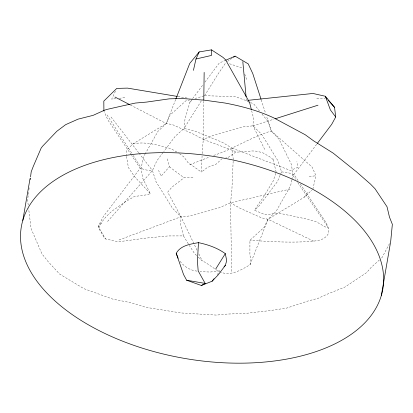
<?xml version="1.0" encoding="UTF-8"?>
<svg xmlns="http://www.w3.org/2000/svg" width="413" height="413" viewBox="0 0 413 413"><rect width="100%" height="100%" fill="white"/><g stroke="black" fill="none" stroke-linecap="round" stroke-linejoin="round"><path stroke-width="0.31" stroke-dasharray="2.06 1.55" d="M291.769 180.083L290.685 185.592L276.199 211.188L268.027 219.293L263.953 227.486L249.927 240.283L249.906 255.177L250.959 259.787L250.025 264.779C241.12 269.916 230.981 276.421 220.305 272.069M202.174 153.621L203.268 139.372L203.769 101.376M179.516 153.693L183.904 156.95L187.915 162.505L201.41 172.087L202.071 156.166M264.718 149.423L252.999 125.826L253.375 117.586L251.656 110.72M231.657 271.444L230.506 202.783L231.827 191.369L233.226 159.501L232.163 148.179L222.225 142.263L193.929 130.699L184.069 128.469L175.349 136.156L163.78 151.561M28.6 192.241L27.604 200.104L28.352 206.216M28.895 189.897L29.168 187.745M291.893 179.469L292.734 175.179L291.588 164.756L278.992 139.181L271.274 130.983L268.243 121.737L261.496 113.436M312.822 189.211L315.986 175.752L312.037 166.997L271.274 130.983L266.55 116.327M192.221 99.099L189.903 102.192L184.972 119.223L184.069 128.469L202.153 99.507M275.786 173.315L273.101 181.209L262.286 198.875L260.634 200.811L254.444 210.248L265.399 214.822L275.264 213.433L282.198 213.862L305.052 218.684L314.613 221.347L316.595 221.967L325.103 226.825L328.376 228.084L328.924 229.582L328.603 233.273C325.16 239.401 320.06 240.366 313.632 241.125C292.394 243.102 271.15 241.646 249.927 240.283M175.659 99.497L166.274 123.539L157.926 131.386L145.324 153.662M250.025 264.779L268.027 219.293L304.438 197.125L311.887 190.094M188.318 243.835L183.46 235.906L168.174 235.937L145.355 238.156L119.574 241.626L117.008 241.471L105.558 238.962L103.999 237.299L98.888 228.487C101.226 221.306 106.662 215.71 112.284 210.909L124.375 202.442L134.256 196.536L147.694 194.673L150.249 193.568L142.511 177.796L141.21 167.946L143.435 157.002L145.009 154.219M130.343 104.979L166.274 123.539L172.242 124.509L193.924 134.375L203.268 139.372L214.523 134.963L243.102 126.894L252.999 125.826L261.661 134.364L278.068 160.967L281.547 171.865L277.355 181.689L258.667 206.459L254.444 210.248M107.545 221.476L152.443 170.538L156.837 160.802L163.393 152.072M115.454 91.221L111.722 99.141L116.709 98.573M276.137 172.035L273.143 159.594L273.896 158.086M389.521 243.593L382.056 257.521L381.173 258.321M204.538 95.682L218.183 73.824L225.89 62.554M304.438 197.125L308.098 192.091M192.608 98.588L203.418 84.175M204.962 82.115L219.246 63.07L225.116 60.505M316.652 144.282L293.932 174.394L292.734 175.179L295.605 179.412M217.13 274.738L219.85 271.243M190.037 99.838L185.711 100.932L169.97 115.17L166.274 123.539L133.084 143.827L126.972 149.857L126.208 153.657L126.357 155.278M167.446 158.871L169.366 166.78L161.085 176.201L158.546 170.352M101.18 223.123L98.175 226.365L98.888 228.487M189.903 102.192L192.2 99.951M222.189 158.597L216.236 164.054L207.326 167.518L201.41 172.087M379.408 259.932L370.951 267.65L366.698 272.549L345.02 286.994L326.084 294.65L318.196 298.289L307.799 301.062L286.911 308.031L269.808 310.628L251.228 312.744C239.865 314.345 228.26 313.25 216.98 315.124L180.889 312.946L145.846 307.318L130.606 302.626L113.064 299.219L83.854 288.656L59.673 274.093L48.316 261.857L41.863 253.721L31.073 228.513L28.652 208.658M192.969 177.492L184.043 177.755L171.818 187.254L167.699 192.159L180.971 216.748L197.156 250.443M227.429 61.485L232.029 58.279M213.609 155.422C233.577 149.047 251.202 136.992 271.274 130.983M290.003 189.139L230.506 202.783L219.53 207.672L190.951 215.839L180.971 216.748L118.495 240.165M189.66 164.761L210.016 156.821M252.999 125.826L273.85 119.207M273.143 159.594L270.675 157.399L262.348 152.531L255.177 151.024L251.471 150.962L246.091 151.669L237.052 152.098L234.765 152.764L228.343 157.296L225.849 157.74M194.941 98.526L204.043 95.878M219.639 270.835L210.16 272.048L200.037 271.604M309.218 176.573L315.986 175.752M119.202 98.289L125.433 97.582M133.084 143.827C145.97 141.179 158.747 145.366 171.075 148.701L178.442 152.986M316.771 98.315L325.031 98.211M204.647 95.697L235.271 96.637L248.167 101.345M183.46 235.906L180.77 225.157L180.971 216.748L172.495 208.255L156.011 181.684L152.443 170.538L146.625 170.073L140.203 168.287L131.664 155.531M281.547 171.865L287.458 172.551L293.932 174.394L298.186 180.775M197.053 271.129C190.119 270.494 183.656 266.313 179.64 260.706M177.982 96.534L187.445 98.113M229.483 63.752L242.658 68.14M203.268 139.372L237.052 152.098M232.163 148.179L290.432 170.45L297.742 167.404L296.895 161.653M198.23 257.134L202.184 260.902L205.364 262.384L219.066 271.744M313.632 241.125L268.027 219.293L261.475 217.811L240.087 208.266L230.506 202.783M250.479 102.47L253.949 104.159L259.509 110.994M249.622 102.6L246.432 100.504L246.194 97.953M169.366 166.78L184.043 177.755M196.578 255.528L194.497 253.494L189.252 245.358M150.249 193.568L134.53 176.594L128.428 167.601L126.455 156.357M111.03 117.018L138.639 152.696M139.031 153.208L152.443 170.538M297.752 182.582L327.509 226.458M300.318 183.966L326.224 222.777L328.376 228.084M131.308 154.999L107.829 119.915L104.153 111.603M107.029 114.948L132.841 154.968M133.187 155.51L141.21 167.946L140.203 168.287L103.467 216.355L98.175 226.365L105.558 238.962M198.834 253.928L202.184 260.902M244.759 74.118L246.86 80.101M261.238 99.843L265.569 113.276"/><path stroke-width="0.62" d="M175.897 98.898L189.737 63.432L199.185 51.919L211.528 49.865L211.513 55.43L195.979 59.007L193.423 70.36M203.785 100.085L204.151 72.389M198.467 242.637L197.44 261.259L198.168 270.892L205.184 283.432L201.353 285.486L186.63 280.22L183.558 274.562L176.217 253.298C180.708 245.312 190.336 244.171 198.467 242.637C208.002 244.656 217.352 247.867 225.307 253.644L226.711 260.67L225.338 265.399L218.09 274.991L212.081 281.238L201.353 285.486M30.226 179.438L30.392 178.163M30.552 176.883L31.207 171.772L33.329 166.284L41.145 148.102L42.436 146.372L56.808 131.303L65.641 124.664L78.098 119.135L93.132 115.346L104.515 110.188L107.003 109.404L120.818 106.265L135.35 103.054L146.713 102.063L169.273 98.841L182.143 98.506L204.549 100.189L225.142 103.054C241.873 106.218 258.471 110.71 273.958 117.973L305.238 134.757L313.777 140.962L333.11 153.078L356.553 171.885L370.347 183.955L374.983 188.695L387.012 206.732L389.474 217.114L392.35 224.331L390.693 241.393L381.369 295.372A183.408 102.026 9.8 0 1 87.602 324.37A183.408 102.026 9.8 0 1 137.281 153.972A183.408 102.026 9.8 0 1 381.369 295.372M22.803 220.434L30.025 178.617M195.979 59.007L199.185 51.919M247.707 100.369L312.94 93.467L325.361 96.265L334.54 107.323L335.717 116.987L331.675 124.37L317.427 143.259M215.751 268.946L225.307 253.644M212.081 281.238L214.022 278.739M224.063 266.736L225.338 265.399M233.562 57.211L235.095 56.147L248.198 63.87L252.777 73.591L261.042 99.234M225.704 60.252L235.095 56.147M275.079 118.82L318.005 105.191M177.353 96.43L127.514 88.114L116.786 88.392L103.813 101.118L103.911 111.045M186.63 280.22L205.184 283.432M114.943 97.024L129.775 104.685M211.528 49.865L222.963 57.345L225.586 59.797L249.622 102.6L251.341 109.471M326.301 98.191L327.122 99.105M328.361 100.478L334.54 107.323M335.717 116.987L330.385 109.925L325.361 96.265L325.831 97.231M176.217 253.298L178.106 258.239M242.818 61.64L246.076 96.678"/></g></svg>
